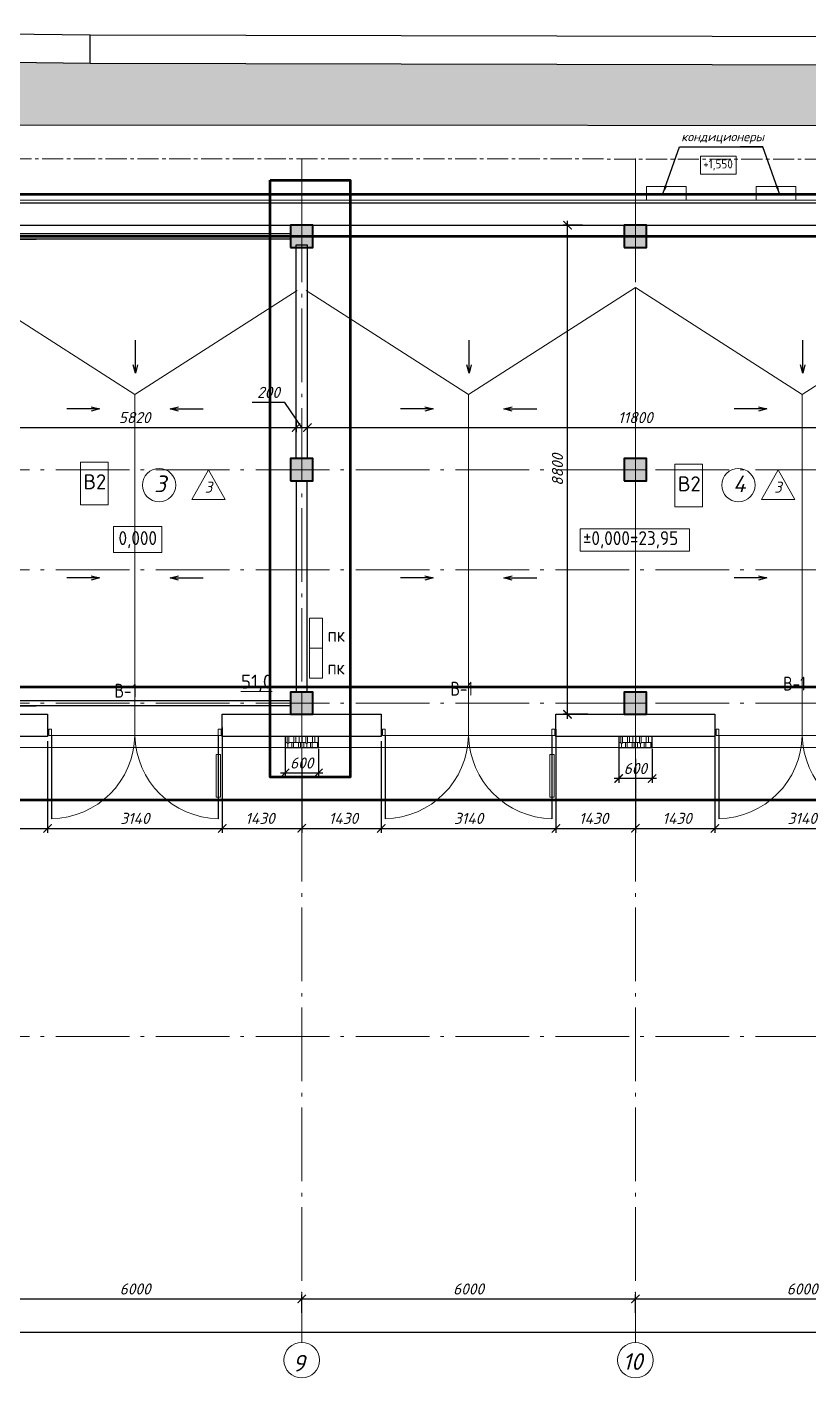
# Model space of a CAD drawing. Header units: millimetres. Extents: x -6419137 to 687965, y -598396 to 179722.
# Drawn here: x 212552 to 226613, y 41520 to 65828 of the extents above; entities that cross this region are included whole.
import ezdxf
from ezdxf.enums import TextEntityAlignment as Align

# ---------------------------------------------------------------- set-up
doc = ezdxf.new("R2010")
doc.units = ezdxf.units.MM
doc.header["$MEASUREMENT"] = 0
for name, pattern in [('Double Dashed', [1797.222233, 1325, -211.666656, 63.333344, -197.222233]), ('Foul Sewer 20 06 07$0$Foul Sewer 20 06 07$0$Foul Sewer 20 06 07', [28.575, 19.05, -3.175, 3.175, -3.175]), ('штриховаяX2', [38.1, 25.4, -12.7])]:
    doc.linetypes.add(name, pattern=pattern)
for name, color, linetype, lineweight in [('0_Ном._пера__96', 7, 'Continuous', 13), ('Двери ArchiCAD', 7, 'Continuous', 0), ('Двери ArchiCAD_Ном._пера__96', 7, 'Continuous', 5), ('Двери ArchiCAD_Ном._пера__97', 7, 'Continuous', 30), ('колонны_Ном._пера__94', 252, 'Continuous', 5), ('колонны_Ном._пера__99', 7, 'Continuous', 40), ('марки окон дверей', 7, 'Continuous', 0), ('марки окон дверей_Ном._пера__96', 7, 'Continuous', 5), ('ОВ', 1, 'Continuous', 50), ('оси_Ном._пера__96', 7, 'Continuous', 5), ('оси_Ном._пера__97', 7, 'Continuous', 20), ('площади_Ном._пера__96', 7, 'Continuous', 13), ('текст_Ном._пера__1', 7, 'Continuous', 25), ('текст_Ном._пера__96', 7, 'Continuous', 5), ('текст_Ном._пера__98', 7, 'Continuous', 35), ('текст_Ном._пера__99', 7, 'Continuous', 40), ('чертеж_Ном._пера__91', 250, 'Continuous', 5), ('чертеж_Ном._пера__98', 7, 'Continuous', 35), ('штриховка_Ном._пера__93', 253, 'Continuous', 5), ('экспликац проемов_Ном._пера__1', 7, 'Continuous', 5), ('экспликац проемов_Ном._пера__97', 7, 'Continuous', 5), ('№ помещений_Ном._пера__96', 7, 'Continuous', 13)]:
    doc.layers.add(name, color=color, linetype=linetype, lineweight=lineweight)
for name, color, linetype in [('колонны', 7, 'Continuous'), ('оси', 7, 'Continuous'), ('размеры', 7, 'Continuous'), ('стены внутр', 7, 'Continuous'), ('стены наруж', 7, 'Continuous'), ('чертеж', 7, 'Continuous'), ('№ помещений', 7, 'Continuous')]:
    doc.layers.add(name, color=color, linetype=linetype)
doc.styles.get("Standard").update_dxf_attribs({"font": 'isocpeui.ttf'})
doc.styles.add('СГЕНЕРИР_СТИЛЬ_2', font='gost_2_304-81_type.ttf')
doc.styles.add('СГЕНЕРИР_СТИЛЬ_3', font='CS_Gost2304.shx')
doc.styles.add('СГЕНЕРИР_СТИЛЬ_9', font='isocp.shx')
doc.dimstyles.new('STEP', dxfattribs={"dimtxt": 200, "dimasz": 150, "dimexe": 80, "dimexo": 80, "dimgap": 80, "dimtad": 1, "dimdec": 0, "dimzin": 0, "dimdsep": 46, "dimtxsty": 'Standard', "dimblk": 'ARCHTICK', "dimcen": 150, "dimdle": 80, "dimadec": 0, "dimazin": 0, "dimtfac": 1, "dimtdec": 0, "dimtofl": 0, "dimtmove": 1, "dimatfit": 3, "dimfxl": 1, "dimtolj": 1, "dimtzin": 0, "dimarcsym": 0})

# ---------------------------------------------------------------- blocks, each defined once
blk = doc.blocks.new('A$C07077E92')
at = {"layer": 'стены наруж', "true_color": 0xcbc8bd}
h = blk.add_hatch(dxfattribs=at)
h.set_pattern_fill('ZIGZAG', color=9)
h.set_pattern_definition([(0, (0, 0), (0.125, 0.125), [0.125, -0.125]), (90, (0.125, 0), (-0.125, 0.125), [0.125, -0.125])])
h.paths.add_polyline_path([(-23.457, 2.776), (-23.482, 2.775), (-30.001, 2.726), (-36.011, 2.572), (-39.955, 2.485), (-43.988, 1.919), (-48.044, 1.447), (-50.073, 1.178), (-50.073, 1.176), (-52.022, 0.921), (-53.209, -0.316), (-53.153, -4.37), (-53.09, -6.365), (-53.09, -6.54), (-53.091, -8.531), (-52.555, -8.532), (-52.569, -10.669), (-52.639, -12.582), (-51.813, -12.436), (-51.807, -0.441), (-39.923, 1.215), (-23.264, 1.483)])
h.paths.add_polyline_path([(12.511, 5.055), (-0.257, 5.083), (-12.334, 5.231), (-14.269, 5.26), (-14.402, 5.293), (-20.123, 3.451), (-22.4, 2.782), (-23.457, 2.776), (-23.264, 1.483), (-21.925, 1.505), (-14.313, 3.968), (12.453, 3.955)])
h.paths.add_polyline_path([(33.912, 4.426), (31.681, 5.017), (27.716, 4.968), (27.716, 4.968), (17.703, 5.04), (13.728, 5.052), (12.511, 5.055), (12.453, 3.955), (31.687, 3.946), (37.482, 2.39), (41.867, -1.706), (43.932, -13.532), (44.334, -13.538), (43.373, -7.588), (42.731, -3.607), (42.435, -1.491), (42.199, -1.093), (37.887, 2.943), (37.741, 3.021), (33.856, 4.105)])
at = {"layer": 'стены наруж', "lineweight": 30}
for points in [[(-12.334, 5.231), (-0.257, 5.083), (-0.257, 5.583), (-12.333, 5.731)], [(-0.257, 5.083), (13.728, 5.052), (13.728, 5.552), (-0.257, 5.583)]]:
    blk.add_lwpolyline(points, dxfattribs=at)
at = {"layer": 'стены наруж', "color": 253, "true_color": 0xa3a3a3}
blk.add_lwpolyline([(43.932, -13.532), (41.867, -1.706), (37.482, 2.39), (31.687, 3.946), (-14.313, 3.968), (-21.925, 1.505), (-39.923, 1.215), (-51.807, -0.441), (-51.813, -12.436)], dxfattribs=at)
blk = doc.blocks.new('Стандартный маркер сетки_14')
at = {"layer": 'оси_Ном._пера__96', "linetype": 'Double Dashed'}
blk.add_line((900, 0), (76535, 0), dxfattribs=at)
at = {"layer": 'оси_Ном._пера__96', "style": 'СГЕНЕРИР_СТИЛЬ_2'}
for tag, p in [('AC_MarkerText_1_1', (-244, 270)), ('AC_MarkerText_1_2', (77991, 270))]:
    blk.add_attdef(tag, text='', height=350, rotation=180, dxfattribs=at).set_placement(p, align=Align.BOTTOM_LEFT)
blk = doc.blocks.new('Стандартный маркер сетки_16')
at = {"layer": 'оси_Ном._пера__96', "linetype": 'Double Dashed'}
blk.add_line((900, 0), (41068, 0), dxfattribs=at)
at = {"layer": 'оси_Ном._пера__96', "style": 'СГЕНЕРИР_СТИЛЬ_2'}
blk.add_attdef('AC_MarkerText_1', text='', height=350, rotation=180, dxfattribs=at).set_placement((-261, 270), align=Align.BOTTOM_LEFT)
blk = doc.blocks.new('Номер помещения 15_3')
at = {"layer": '№ помещений_Ном._пера__96', "linetype": 'Continuous'}
blk.add_circle((0, 0), 300, dxfattribs=at)
at = {"layer": '№ помещений_Ном._пера__96', "insert": (-87, 23), "char_height": 300, "attachment_point": 4}
blk.add_mtext('3', dxfattribs=at)
blk = doc.blocks.new('Номер помещения 15_4')
at = {"layer": '№ помещений_Ном._пера__96', "linetype": 'Continuous'}
blk.add_circle((0, 0), 300, dxfattribs=at)
at = {"layer": '№ помещений_Ном._пера__96', "insert": (-97, 23), "char_height": 300, "attachment_point": 4}
blk.add_mtext('4', dxfattribs=at)
blk = doc.blocks.new('Номер помещения 16_2')
at = {"layer": 'марки окон дверей_Ном._пера__96', "insert": (-208, 19), "char_height": 250, "attachment_point": 4, "style": 'СГЕНЕРИР_СТИЛЬ_3'}
blk.add_mtext('{В-1}', dxfattribs=at)
blk = doc.blocks.new('_ArchTick')
at = {"color": 0, "linetype": 'ByBlock', "const_width": 0.15}
blk.add_lwpolyline([(-0.5, -0.5), (0.5, 0.5)], dxfattribs=at)
blk = doc.blocks.new('*D163')
at = {"layer": 'Defpoints', "color": 0, "transparency": 16777216}
for p in [(177342, 43494), (244992, 42690), (244992, 42341)]:
    blk.add_point(p, dxfattribs=at)
at = {"layer": 'размеры', "color": 0, "lineweight": -2, "transparency": 16777216}
for p, q in [((177342, 43414), (177342, 42261)), ((244992, 42610), (244992, 42261)), ((177262, 42341), (245072, 42341))]:
    blk.add_line(p, q, dxfattribs=at)
at = {"layer": 'размеры', "color": 0, "lineweight": -2, "transparency": 16777216, "xscale": 150, "yscale": 150, "zscale": 150, "rotation": 180}
blk.add_blockref('_ArchTick', (177342, 42341), dxfattribs=at)
at = {"layer": 'размеры', "color": 0, "lineweight": -2, "transparency": 16777216, "xscale": 150, "yscale": 150, "zscale": 150}
blk.add_blockref('_ArchTick', (244992, 42341), dxfattribs=at)
at = {"layer": 'размеры', "color": 0, "transparency": 16777216, "insert": (210688, 42522), "char_height": 200, "attachment_point": 5}
blk.add_mtext('\\A1;67650', dxfattribs=at)
blk = doc.blocks.new('*D172')
at = {"layer": 'Defpoints', "color": 0, "transparency": 16777216}
for p in [(211492, 43060), (217492, 42941), (217492, 42610)]:
    blk.add_point(p, dxfattribs=at)
at = {"layer": 'размеры', "color": 0, "lineweight": -2, "transparency": 16777216}
for p, q in [((211412, 42941), (217572, 42941)), ((211492, 42980), (211492, 42861)), ((217492, 42690), (217492, 43021))]:
    blk.add_line(p, q, dxfattribs=at)
at = {"layer": 'размеры', "color": 0, "lineweight": -2, "transparency": 16777216, "xscale": 150, "yscale": 150, "zscale": 150, "rotation": 180}
blk.add_blockref('_ArchTick', (211492, 42941), dxfattribs=at)
at = {"layer": 'размеры', "color": 0, "lineweight": -2, "transparency": 16777216, "xscale": 150, "yscale": 150, "zscale": 150}
blk.add_blockref('_ArchTick', (217492, 42941), dxfattribs=at)
at = {"layer": 'размеры', "color": 0, "transparency": 16777216, "insert": (214497, 43121), "char_height": 200, "attachment_point": 5}
blk.add_mtext('\\A1;6000', dxfattribs=at)
blk = doc.blocks.new('*D173')
at = {"layer": 'Defpoints', "color": 0, "transparency": 16777216}
for p in [(223492, 42941), (217492, 42610), (223492, 42610)]:
    blk.add_point(p, dxfattribs=at)
at = {"layer": 'размеры', "color": 0, "lineweight": -2, "transparency": 16777216}
for p, q in [((217412, 42941), (223572, 42941)), ((217492, 42690), (217492, 43021)), ((223492, 42690), (223492, 43021))]:
    blk.add_line(p, q, dxfattribs=at)
at = {"layer": 'размеры', "color": 0, "lineweight": -2, "transparency": 16777216, "xscale": 150, "yscale": 150, "zscale": 150, "rotation": 180}
blk.add_blockref('_ArchTick', (217492, 42941), dxfattribs=at)
at = {"layer": 'размеры', "color": 0, "lineweight": -2, "transparency": 16777216, "xscale": 150, "yscale": 150, "zscale": 150}
blk.add_blockref('_ArchTick', (223492, 42941), dxfattribs=at)
at = {"layer": 'размеры', "color": 0, "transparency": 16777216, "insert": (220492, 43121), "char_height": 200, "attachment_point": 5}
blk.add_mtext('\\A1;6000', dxfattribs=at)
blk = doc.blocks.new('*D174')
at = {"layer": 'Defpoints', "color": 0, "transparency": 16777216}
for p in [(229492, 43216), (229492, 42941), (223492, 42690)]:
    blk.add_point(p, dxfattribs=at)
at = {"layer": 'размеры', "color": 0, "lineweight": -2, "transparency": 16777216}
for p, q in [((229492, 43136), (229492, 42861)), ((223412, 42941), (229572, 42941)), ((223492, 42770), (223492, 43021))]:
    blk.add_line(p, q, dxfattribs=at)
at = {"layer": 'размеры', "color": 0, "lineweight": -2, "transparency": 16777216, "xscale": 150, "yscale": 150, "zscale": 150, "rotation": 180}
blk.add_blockref('_ArchTick', (223492, 42941), dxfattribs=at)
at = {"layer": 'размеры', "color": 0, "lineweight": -2, "transparency": 16777216, "xscale": 150, "yscale": 150, "zscale": 150}
blk.add_blockref('_ArchTick', (229492, 42941), dxfattribs=at)
at = {"layer": 'размеры', "color": 0, "transparency": 16777216, "insert": (226492, 43121), "char_height": 200, "attachment_point": 5}
blk.add_mtext('\\A1;6000', dxfattribs=at)
blk = doc.blocks.new('*D191')
at = {"layer": 'Defpoints', "color": 0, "transparency": 16777216}
for p in [(222271, 62261), (222619, 62261), (222719, 53461)]:
    blk.add_point(p, dxfattribs=at)
at = {"layer": 'размеры', "color": 0, "lineweight": -2, "transparency": 16777216}
for p, q in [((222539, 62261), (222191, 62261)), ((222271, 53381), (222271, 62341)), ((222639, 53461), (222191, 53461))]:
    blk.add_line(p, q, dxfattribs=at)
at = {"layer": 'размеры', "color": 0, "lineweight": -2, "transparency": 16777216, "xscale": 150, "yscale": 150, "zscale": 150}
for p, rotation in [((222271, 62261), 90), ((222271, 53461), 270)]:
    blk.add_blockref('_ArchTick', p, dxfattribs=dict(at, rotation=rotation))
at = {"layer": 'размеры', "color": 0, "transparency": 16777216, "insert": (222091, 57861), "char_height": 200, "attachment_point": 5, "rotation": 90}
blk.add_mtext('\\A1;8800', dxfattribs=at)
blk = doc.blocks.new('*D205')
at = {"layer": 'Defpoints', "color": 0, "transparency": 16777216}
for p in [(216062, 53301), (217492, 52741), (217492, 51409)]:
    blk.add_point(p, dxfattribs=at)
at = {"layer": 'размеры', "color": 0, "lineweight": -2, "transparency": 16777216}
for p, q in [((216062, 53221), (216062, 51329)), ((217492, 52661), (217492, 51329)), ((215982, 51409), (217572, 51409))]:
    blk.add_line(p, q, dxfattribs=at)
at = {"layer": 'размеры', "color": 0, "lineweight": -2, "transparency": 16777216, "xscale": 150, "yscale": 150, "zscale": 150, "rotation": 180}
blk.add_blockref('_ArchTick', (216062, 51409), dxfattribs=at)
at = {"layer": 'размеры', "color": 0, "lineweight": -2, "transparency": 16777216, "xscale": 150, "yscale": 150, "zscale": 150}
blk.add_blockref('_ArchTick', (217492, 51409), dxfattribs=at)
at = {"layer": 'размеры', "color": 0, "transparency": 16777216, "insert": (216742, 51589), "char_height": 200, "attachment_point": 5}
blk.add_mtext('\\A1;1430', dxfattribs=at)
blk = doc.blocks.new('*D206')
at = {"layer": 'Defpoints', "color": 0, "transparency": 16777216}
for p in [(218922, 53061), (217492, 51949), (218922, 51409)]:
    blk.add_point(p, dxfattribs=at)
at = {"layer": 'размеры', "color": 0, "lineweight": -2, "transparency": 16777216}
for p, q in [((218922, 52981), (218922, 51329)), ((217492, 51869), (217492, 51329)), ((217412, 51409), (219002, 51409))]:
    blk.add_line(p, q, dxfattribs=at)
at = {"layer": 'размеры', "color": 0, "lineweight": -2, "transparency": 16777216, "xscale": 150, "yscale": 150, "zscale": 150, "rotation": 180}
blk.add_blockref('_ArchTick', (217492, 51409), dxfattribs=at)
at = {"layer": 'размеры', "color": 0, "lineweight": -2, "transparency": 16777216, "xscale": 150, "yscale": 150, "zscale": 150}
blk.add_blockref('_ArchTick', (218922, 51409), dxfattribs=at)
at = {"layer": 'размеры', "color": 0, "transparency": 16777216, "insert": (218242, 51589), "char_height": 200, "attachment_point": 5}
blk.add_mtext('\\A1;1430', dxfattribs=at)
blk = doc.blocks.new('*D207')
at = {"layer": 'Defpoints', "color": 0, "transparency": 16777216}
for p in [(218922, 53061), (222062, 53061), (222062, 51409)]:
    blk.add_point(p, dxfattribs=at)
at = {"layer": 'размеры', "color": 0, "lineweight": -2, "transparency": 16777216}
for p, q in [((218922, 52981), (218922, 51329)), ((222062, 52981), (222062, 51329)), ((218842, 51409), (222142, 51409))]:
    blk.add_line(p, q, dxfattribs=at)
at = {"layer": 'размеры', "color": 0, "lineweight": -2, "transparency": 16777216, "xscale": 150, "yscale": 150, "zscale": 150, "rotation": 180}
blk.add_blockref('_ArchTick', (218922, 51409), dxfattribs=at)
at = {"layer": 'размеры', "color": 0, "lineweight": -2, "transparency": 16777216, "xscale": 150, "yscale": 150, "zscale": 150}
blk.add_blockref('_ArchTick', (222062, 51409), dxfattribs=at)
at = {"layer": 'размеры', "color": 0, "transparency": 16777216, "insert": (220492, 51589), "char_height": 200, "attachment_point": 5}
blk.add_mtext('\\A1;3140', dxfattribs=at)
blk = doc.blocks.new('Стандартный маркер сетки_18')
at = {"layer": 'оси_Ном._пера__96', "linetype": 'Double Dashed'}
blk.add_line((900, 0), (76535, 0), dxfattribs=at)
at = {"layer": 'оси_Ном._пера__96', "style": 'СГЕНЕРИР_СТИЛЬ_2'}
for tag, p in [('AC_MarkerText_1_1', (-244, 270)), ('AC_MarkerText_1_2', (77991, 270))]:
    blk.add_attdef(tag, text='', height=350, rotation=180, dxfattribs=at).set_placement(p, align=Align.BOTTOM_LEFT)
blk = doc.blocks.new('Ворота гаражные двойные 16_3')
blk.add_lwpolyline([(-1541, 1294), (-1459, 1294), (-1459, 526), (-1541, 526)], close=True)
at = {"layer": 'Двери ArchiCAD_Ном._пера__96', "linetype": 'Continuous'}
for p, q in [((-1550, 180), (1550, 180)), ((-1500, 180), (-1550, 180)), ((-1550, 180), (-1550, 65)), ((-1550, 180), (-1550, 140)), ((-1550, 140), (-1550, 65)), ((-1550, 65), (-1500, 65)), ((-1500, 65), (-1500, 180)), ((1550, 180), (1500, 180)), ((1500, 180), (1500, 65)), ((1500, 65), (1550, 65)), ((1550, 65), (1550, 180)), ((1550, 180), (1550, 140)), ((1550, 140), (1550, 65))]:
    blk.add_line(p, q, dxfattribs=at)
for centre, start, end in [((-1529, 151), 1.0846, 88.9154), ((1529, 151), 91.0846, 178.9154)]:
    blk.add_arc(centre, 1529, start, end, dxfattribs=at)
at = {"layer": 'Двери ArchiCAD_Ном._пера__97', "linetype": 'Continuous'}
for p, q in [((-1500, 180), (-1500, 1680)), ((1500, 180), (1500, 1680))]:
    blk.add_line(p, q, dxfattribs=at)
blk = doc.blocks.new('Колонна_15_1', base_point=(22379, 71856))
at = {"layer": 'колонны_Ном._пера__94', "linetype": 'Continuous'}
blk.add_hatch(color=256, dxfattribs=at).paths.add_polyline_path([(22179, 71647), (22579, 71647), (22579, 72047), (22179, 72047)])
at = {"layer": 'колонны_Ном._пера__94', "color": 253, "lineweight": 5, "true_color": 0xa3a3a3}
for points in [[(22379, 72047), (22379, 71647)], [(22179, 71847), (22579, 71847)]]:
    blk.add_lwpolyline(points, dxfattribs=at)
at = {"layer": 'колонны_Ном._пера__99', "linetype": 'Continuous', "flags": 128}
blk.add_lwpolyline([(22179, 71647), (22579, 71647), (22579, 72047), (22179, 72047)], close=True, dxfattribs=at)
blk = doc.blocks.new('*D253')
at = {"layer": 'Defpoints', "color": 0, "transparency": 16777216}
for p in [(212922, 52916), (211092, 52720), (212922, 51409)]:
    blk.add_point(p, dxfattribs=at)
at = {"layer": 'размеры', "color": 0, "lineweight": -2, "transparency": 16777216}
for p, q in [((212922, 52836), (212922, 51329)), ((211092, 52640), (211092, 51329)), ((211012, 51409), (213002, 51409))]:
    blk.add_line(p, q, dxfattribs=at)
at = {"layer": 'размеры', "color": 0, "lineweight": -2, "transparency": 16777216, "xscale": 150, "yscale": 150, "zscale": 150, "rotation": 180}
blk.add_blockref('_ArchTick', (211092, 51409), dxfattribs=at)
at = {"layer": 'размеры', "color": 0, "lineweight": -2, "transparency": 16777216, "xscale": 150, "yscale": 150, "zscale": 150}
blk.add_blockref('_ArchTick', (212922, 51409), dxfattribs=at)
at = {"layer": 'размеры', "color": 0, "transparency": 16777216, "insert": (212007, 51589), "char_height": 200, "attachment_point": 5}
blk.add_mtext('\\A1;1830', dxfattribs=at)
blk = doc.blocks.new('*D254')
at = {"layer": 'Defpoints', "color": 0, "transparency": 16777216}
for p in [(222062, 53271), (223492, 52741), (223492, 51409)]:
    blk.add_point(p, dxfattribs=at)
at = {"layer": 'размеры', "color": 0, "lineweight": -2, "transparency": 16777216}
for p, q in [((222062, 53191), (222062, 51329)), ((223492, 52661), (223492, 51329)), ((221982, 51409), (223572, 51409))]:
    blk.add_line(p, q, dxfattribs=at)
at = {"layer": 'размеры', "color": 0, "lineweight": -2, "transparency": 16777216, "xscale": 150, "yscale": 150, "zscale": 150, "rotation": 180}
blk.add_blockref('_ArchTick', (222062, 51409), dxfattribs=at)
at = {"layer": 'размеры', "color": 0, "lineweight": -2, "transparency": 16777216, "xscale": 150, "yscale": 150, "zscale": 150}
blk.add_blockref('_ArchTick', (223492, 51409), dxfattribs=at)
at = {"layer": 'размеры', "color": 0, "transparency": 16777216, "insert": (222742, 51589), "char_height": 200, "attachment_point": 5}
blk.add_mtext('\\A1;1430', dxfattribs=at)
blk = doc.blocks.new('*D255')
at = {"layer": 'Defpoints', "color": 0, "transparency": 16777216}
for p in [(224922, 53301), (223492, 51949), (224922, 51409)]:
    blk.add_point(p, dxfattribs=at)
at = {"layer": 'размеры', "color": 0, "lineweight": -2, "transparency": 16777216}
for p, q in [((224922, 53221), (224922, 51329)), ((223492, 51869), (223492, 51329)), ((223412, 51409), (225002, 51409))]:
    blk.add_line(p, q, dxfattribs=at)
at = {"layer": 'размеры', "color": 0, "lineweight": -2, "transparency": 16777216, "xscale": 150, "yscale": 150, "zscale": 150, "rotation": 180}
blk.add_blockref('_ArchTick', (223492, 51409), dxfattribs=at)
at = {"layer": 'размеры', "color": 0, "lineweight": -2, "transparency": 16777216, "xscale": 150, "yscale": 150, "zscale": 150}
blk.add_blockref('_ArchTick', (224922, 51409), dxfattribs=at)
at = {"layer": 'размеры', "color": 0, "transparency": 16777216, "insert": (224242, 51589), "char_height": 200, "attachment_point": 5}
blk.add_mtext('\\A1;1430', dxfattribs=at)
blk = doc.blocks.new('*D258')
at = {"layer": 'Defpoints', "color": 0, "transparency": 16777216}
for p in [(217592, 59117), (229392, 59091), (229392, 58620)]:
    blk.add_point(p, dxfattribs=at)
at = {"layer": 'размеры', "color": 0, "lineweight": -2, "transparency": 16777216}
for p, q in [((217592, 59037), (217592, 58540)), ((229392, 59011), (229392, 58540)), ((217512, 58620), (229472, 58620))]:
    blk.add_line(p, q, dxfattribs=at)
at = {"layer": 'размеры', "color": 0, "lineweight": -2, "transparency": 16777216, "xscale": 150, "yscale": 150, "zscale": 150, "rotation": 180}
blk.add_blockref('_ArchTick', (217592, 58620), dxfattribs=at)
at = {"layer": 'размеры', "color": 0, "lineweight": -2, "transparency": 16777216, "xscale": 150, "yscale": 150, "zscale": 150}
blk.add_blockref('_ArchTick', (229392, 58620), dxfattribs=at)
at = {"layer": 'размеры', "color": 0, "transparency": 16777216, "insert": (223492, 58800), "char_height": 200, "attachment_point": 5}
blk.add_mtext('\\A1;11800', dxfattribs=at)
blk = doc.blocks.new('*D259')
at = {"layer": 'Defpoints', "color": 0, "transparency": 16777216}
for p in [(217392, 58824), (217592, 58824), (217592, 58620)]:
    blk.add_point(p, dxfattribs=at)
at = {"layer": 'размеры', "color": 0, "lineweight": -2, "transparency": 16777216}
for p, q in [((217187, 59074), (216603, 59074)), ((217492, 58620), (217187, 59074)), ((217312, 58620), (217672, 58620)), ((217392, 58744), (217392, 58540)), ((217592, 58744), (217592, 58540))]:
    blk.add_line(p, q, dxfattribs=at)
at = {"layer": 'размеры', "color": 0, "lineweight": -2, "transparency": 16777216, "xscale": 150, "yscale": 150, "zscale": 150, "rotation": 180}
blk.add_blockref('_ArchTick', (217392, 58620), dxfattribs=at)
at = {"layer": 'размеры', "color": 0, "lineweight": -2, "transparency": 16777216, "xscale": 150, "yscale": 150, "zscale": 150}
blk.add_blockref('_ArchTick', (217592, 58620), dxfattribs=at)
at = {"layer": 'размеры', "color": 0, "transparency": 16777216, "insert": (216895, 59254), "char_height": 200, "attachment_point": 5}
blk.add_mtext('\\A1;200', dxfattribs=at)
blk = doc.blocks.new('*D260')
at = {"layer": 'Defpoints', "color": 0, "transparency": 16777216}
for p in [(211572, 58998), (217392, 58824), (217392, 58620)]:
    blk.add_point(p, dxfattribs=at)
at = {"layer": 'размеры', "color": 0, "lineweight": -2, "transparency": 16777216}
for p, q in [((211572, 58918), (211572, 58540)), ((211492, 58620), (217472, 58620)), ((217392, 58744), (217392, 58540))]:
    blk.add_line(p, q, dxfattribs=at)
at = {"layer": 'размеры', "color": 0, "lineweight": -2, "transparency": 16777216, "xscale": 150, "yscale": 150, "zscale": 150, "rotation": 180}
blk.add_blockref('_ArchTick', (211572, 58620), dxfattribs=at)
at = {"layer": 'размеры', "color": 0, "lineweight": -2, "transparency": 16777216, "xscale": 150, "yscale": 150, "zscale": 150}
blk.add_blockref('_ArchTick', (217392, 58620), dxfattribs=at)
at = {"layer": 'размеры', "color": 0, "transparency": 16777216, "insert": (214487, 58800), "char_height": 200, "attachment_point": 5}
blk.add_mtext('\\A1;5820', dxfattribs=at)
blk = doc.blocks.new('*D272')
at = {"layer": 'Defpoints', "color": 0, "transparency": 16777216}
for p in [(217192, 53081), (217792, 52921), (217192, 52405)]:
    blk.add_point(p, dxfattribs=at)
at = {"layer": 'размеры', "color": 0, "lineweight": -2, "transparency": 16777216}
for p, q in [((217192, 53001), (217192, 52325)), ((217792, 52841), (217792, 52325)), ((217872, 52405), (217112, 52405))]:
    blk.add_line(p, q, dxfattribs=at)
at = {"layer": 'размеры', "color": 0, "lineweight": -2, "transparency": 16777216, "xscale": 150, "yscale": 150, "zscale": 150, "rotation": 180}
blk.add_blockref('_ArchTick', (217192, 52405), dxfattribs=at)
at = {"layer": 'размеры', "color": 0, "lineweight": -2, "transparency": 16777216, "xscale": 150, "yscale": 150, "zscale": 150}
blk.add_blockref('_ArchTick', (217792, 52405), dxfattribs=at)
at = {"layer": 'размеры', "color": 0, "transparency": 16777216, "insert": (217492, 52585), "char_height": 200, "attachment_point": 5}
blk.add_mtext('\\A1;600', dxfattribs=at)
blk = doc.blocks.new('*D273')
at = {"layer": 'Defpoints', "color": 0, "transparency": 16777216}
for p in [(223192, 53081), (223792, 52921), (223192, 52306)]:
    blk.add_point(p, dxfattribs=at)
at = {"layer": 'размеры', "color": 0, "lineweight": -2, "transparency": 16777216}
for p, q in [((223192, 53001), (223192, 52226)), ((223792, 52841), (223792, 52226)), ((223872, 52306), (223112, 52306))]:
    blk.add_line(p, q, dxfattribs=at)
at = {"layer": 'размеры', "color": 0, "lineweight": -2, "transparency": 16777216, "xscale": 150, "yscale": 150, "zscale": 150, "rotation": 180}
blk.add_blockref('_ArchTick', (223192, 52306), dxfattribs=at)
at = {"layer": 'размеры', "color": 0, "lineweight": -2, "transparency": 16777216, "xscale": 150, "yscale": 150, "zscale": 150}
blk.add_blockref('_ArchTick', (223792, 52306), dxfattribs=at)
at = {"layer": 'размеры', "color": 0, "transparency": 16777216, "insert": (223492, 52486), "char_height": 200, "attachment_point": 5}
blk.add_mtext('\\A1;600', dxfattribs=at)
blk = doc.blocks.new('Стандартный маркер сетки_15')
at = {"layer": 'оси_Ном._пера__96', "linetype": 'Double Dashed'}
blk.add_line((900, 0), (76535, 0), dxfattribs=at)
at = {"layer": 'оси_Ном._пера__96', "style": 'СГЕНЕРИР_СТИЛЬ_2'}
for tag, p in [('AC_MarkerText_1_1', (-261, 270)), ('AC_MarkerText_1_2', (77974, 270))]:
    blk.add_attdef(tag, text='', height=350, rotation=180, dxfattribs=at).set_placement(p, align=Align.BOTTOM_LEFT)
blk = doc.blocks.new('Связ001')
at = {"layer": 'чертеж', "color": 83, "linetype": 'Continuous', "true_color": 0x7dc93b}
blk.add_line((150, 0), (1209, 0), dxfattribs=at)
blk.add_lwpolyline([(150, 100), (5983, 100), (5983, 0), (150, 0), (150, 100)], dxfattribs=at)
blk = doc.blocks.new('*D307')
at = {"layer": 'Defpoints', "color": 0, "transparency": 16777216}
for p in [(224922, 53061), (228062, 53061), (228062, 51409)]:
    blk.add_point(p, dxfattribs=at)
at = {"layer": 'размеры', "color": 0, "lineweight": -2, "transparency": 16777216}
for p, q in [((224922, 52981), (224922, 51329)), ((228062, 52981), (228062, 51329)), ((224842, 51409), (228142, 51409))]:
    blk.add_line(p, q, dxfattribs=at)
at = {"layer": 'размеры', "color": 0, "lineweight": -2, "transparency": 16777216, "xscale": 150, "yscale": 150, "zscale": 150, "rotation": 180}
blk.add_blockref('_ArchTick', (224922, 51409), dxfattribs=at)
at = {"layer": 'размеры', "color": 0, "lineweight": -2, "transparency": 16777216, "xscale": 150, "yscale": 150, "zscale": 150}
blk.add_blockref('_ArchTick', (228062, 51409), dxfattribs=at)
at = {"layer": 'размеры', "color": 0, "transparency": 16777216, "insert": (226492, 51589), "char_height": 200, "attachment_point": 5}
blk.add_mtext('\\A1;3140', dxfattribs=at)
blk = doc.blocks.new('*D308')
at = {"layer": 'Defpoints', "color": 0, "transparency": 16777216}
for p in [(212922, 53061), (216062, 53061), (216062, 51409)]:
    blk.add_point(p, dxfattribs=at)
at = {"layer": 'размеры', "color": 0, "lineweight": -2, "transparency": 16777216}
for p, q in [((212922, 52981), (212922, 51329)), ((216062, 52981), (216062, 51329)), ((212842, 51409), (216142, 51409))]:
    blk.add_line(p, q, dxfattribs=at)
at = {"layer": 'размеры', "color": 0, "lineweight": -2, "transparency": 16777216, "xscale": 150, "yscale": 150, "zscale": 150, "rotation": 180}
blk.add_blockref('_ArchTick', (212922, 51409), dxfattribs=at)
at = {"layer": 'размеры', "color": 0, "lineweight": -2, "transparency": 16777216, "xscale": 150, "yscale": 150, "zscale": 150}
blk.add_blockref('_ArchTick', (216062, 51409), dxfattribs=at)
at = {"layer": 'размеры', "color": 0, "transparency": 16777216, "insert": (214492, 51589), "char_height": 200, "attachment_point": 5}
blk.add_mtext('\\A1;3140', dxfattribs=at)
blk = doc.blocks.new('Стандартный маркер сетки_17')
at = {"layer": 'оси_Ном._пера__96', "linetype": 'Double Dashed'}
for p, q in [((900, 0), (0, 0)), ((900, 0), (20403, 0)), ((20403, 0), (21303, 0))]:
    blk.add_line(p, q, dxfattribs=at)
blk.add_point((20403, 0), dxfattribs=at)
blk.add_point((20403, 0), dxfattribs=at)
at = {"layer": 'оси_Ном._пера__97', "linetype": 'Continuous'}
blk.add_circle((21623, 0), 320, dxfattribs=at)
at = {"layer": 'оси_Ном._пера__96', "style": 'СГЕНЕРИР_СТИЛЬ_2'}
blk.add_attdef('AC_MarkerText_1', text='', height=350, rotation=90, dxfattribs=at).set_placement((21973, -122), align=Align.BOTTOM_LEFT)

msp = doc.modelspace()

# ---------------------------------------------------------------- hatches: boundary and pattern name
at = {"layer": 'штриховка_Ном._пера__93'}
h = msp.add_hatch(dxfattribs=at)
h.set_pattern_fill('AR-RSHKE', color=256, scale=10, style=0)
h.set_pattern_definition([(0, (379992.58, 56191.59), (255, 120), [60, -50, 70, -30, 90, -40]), (0, (380052.58, 56196.59), (255, 120), [50, -190, 40, -60]), (0, (380172.58, 56184.09), (255, 120), [30, -310]), (90, (379992.58, 56191.59), (-85, 120), [115, -365]), (90, (380052.58, 56191.59), (-85, 120), [112.5, -367.5]), (90, (380102.58, 56191.59), (-85, 120), [105, -375]), (90, (380172.58, 56184.09), (-85, 120), [115, -365]), (90, (380202.58, 56184.09), (-85, 120), [115, -365]), (90, (380292.58, 56191.59), (-85, 120), [110, -370])])
h.paths.add_polyline_path([(217491.4, 53061.5), (217202.3, 53061.5), (217202.3, 52861.5), (217491.4, 52861.5)])
h.paths.add_polyline_path([(217782.3, 53061.5), (217491.4, 53061.5), (217491.4, 52861.5), (217782.3, 52861.5)])
h = msp.add_hatch(dxfattribs=at)
h.set_pattern_fill('AR-RSHKE', color=256, scale=10, style=0)
h.set_pattern_definition([(0, (385992.58, 56191.59), (255, 120), [60, -50, 70, -30, 90, -40]), (0, (386052.58, 56196.59), (255, 120), [50, -190, 40, -60]), (0, (386172.58, 56184.09), (255, 120), [30, -310]), (90, (385992.58, 56191.59), (-85, 120), [115, -365]), (90, (386052.58, 56191.59), (-85, 120), [112.5, -367.5]), (90, (386102.58, 56191.59), (-85, 120), [105, -375]), (90, (386172.58, 56184.09), (-85, 120), [115, -365]), (90, (386202.58, 56184.09), (-85, 120), [115, -365]), (90, (386292.58, 56191.59), (-85, 120), [110, -370])])
h.paths.add_polyline_path([(223491.4, 53061.5), (223202.3, 53061.5), (223202.3, 52861.5), (223491.4, 52861.5)])
h.paths.add_polyline_path([(223782.3, 53061.5), (223491.4, 53061.5), (223491.4, 52861.5), (223782.3, 52861.5)])

# ---------------------------------------------------------------- linework, layer by layer
at = {"color": 1, "lineweight": 5}
for points in [[(217634.3, 55192.2), (217864.3, 55192.2), (217864.3, 54652.2), (217634.3, 54652.2)], [(217634.3, 54652.2), (217864.3, 54652.2), (217864.3, 54112.2), (217634.3, 54112.2)]]:
    msp.add_lwpolyline(points, close=True, dxfattribs=at)
at = {"layer": 'Defpoints', "color": 200, "linetype": 'Foul Sewer 20 06 07$0$Foul Sewer 20 06 07$0$Foul Sewer 20 06 07', "lineweight": 9, "ltscale": 20}
msp.add_lwpolyline([(176091.5, 60745), (192118.8, 61003.6), (199678.8, 63464.3), (245256, 63442.7)], dxfattribs=at)
at = {"layer": 'Defpoints', "color": 8, "linetype": 'штриховаяX2', "lineweight": 5, "ltscale": 5, "true_color": 0x737373, "const_width": 0.5}
for points in [[(217692.6, 53855.9), (217292.3, 53855.9), (217292.1, 61861.5), (217692.4, 61861.5)], [(223692.6, 53855.9), (223292.3, 53855.9), (223292.1, 61861.5), (223692.4, 61861.5)]]:
    msp.add_lwpolyline(points, close=True, dxfattribs=at)
at = {"layer": 'ОВ', "color": 254, "lineweight": 5, "true_color": 0xe3e3e3}
for points in [[(224661.8, 63504.5), (225303.3, 63504.5), (225303.3, 63179.4), (224661.8, 63179.4)], [(223692.3, 62960.9), (224402.3, 62960.9), (224402.3, 62710.9), (223692.3, 62710.9)], [(225665.7, 62960.9), (226375.7, 62960.9), (226375.7, 62710.9), (225665.7, 62710.9)]]:
    msp.add_lwpolyline(points, close=True, dxfattribs=at)
at = {"layer": 'стены внутр', "color": 14, "lineweight": 30}
for points in [[(217392.3, 61911.5), (217592.3, 61911.5), (217592.3, 58061.5), (217392.3, 58061.5)], [(217392.3, 53861.5), (217592.3, 53861.5), (217592.3, 57661.5), (217392.3, 57661.5)]]:
    msp.add_lwpolyline(points, close=True, dxfattribs=at)
at = {"layer": 'стены наруж', "lineweight": 30}
for points in [[(211342.3, 62261.5), (245192.3, 62261.5), (245192.3, 61561.5), (245592.3, 61561.5), (245592.3, 62661.5), (207692.3, 62661.1), (207692.3, 62261.5), (211342.3, 62261.5)], [(211412.3, 53461.5), (212922.3, 53461.5), (212922.3, 53061.5), (211092.3, 53061.5), (211092.3, 59255.9), (207692.3, 59255.9), (207692.3, 59461.5), (208192.3, 59461.5), (208192.3, 59661.5), (211392.3, 59661.5), (211392.3, 56261.5)]]:
    msp.add_lwpolyline(points, dxfattribs=at)
for points in [[(216062.3, 53461.5), (218922.3, 53461.5), (218922.3, 53061.5), (216062.3, 53061.5)], [(222062.3, 53461.5), (224922.3, 53461.5), (224922.3, 53061.5), (222062.3, 53061.5)], [(217792.3, 52861.5), (217792.3, 53061.5), (217192.3, 53061.5), (217192.3, 52861.5)], [(223792.3, 52861.5), (223792.3, 53061.5), (223192.3, 53061.5), (223192.3, 52861.5)]]:
    msp.add_lwpolyline(points, close=True, dxfattribs=at)
at = {"layer": 'текст_Ном._пера__96', "linetype": 'Continuous', "flags": 128}
for points in [[(214011.7, 58000.7), (214011.7, 57228.9), (213514.2, 57228.9), (213514.2, 58000.7)], [(224701.6, 57963.5), (224701.6, 57191.7), (224204.1, 57191.7), (224204.1, 57963.5)]]:
    msp.add_lwpolyline(points, close=True, dxfattribs=at)
at = {"layer": 'текст_Ном._пера__98', "linetype": 'Continuous', "lineweight": 5, "flags": 128}
for points in [[(214105, 56838.4), (214978.3, 56838.4), (214978.3, 56370.2), (214105, 56370.2)], [(222498.7, 56798.1), (224463.9, 56798.1), (224463.9, 56398.1), (222498.7, 56398.1)]]:
    msp.add_lwpolyline(points, close=True, dxfattribs=at)
at = {"layer": 'чертеж', "color": 5, "lineweight": 0}
msp.add_lwpolyline([(207692.3, 59746.3), (207692.3, 62710.4), (245642.3, 62711.7), (245642.3, 46791.5), (238334.1, 46791.5), (238333.9, 52861.5), (207692.3, 52861.5), (207692.3, 59746.3)], dxfattribs=at)
at = {"layer": 'чертеж_Ном._пера__91', "color": 1, "lineweight": 53}
for points in [[(216926.2, 63072.3), (218360.6, 63072.3), (218360.6, 52331.5), (216926.2, 52331.5)], [(207718.8, 62817.7), (245110, 62817.7), (245110, 62061.5), (207718.8, 62061.5)], [(206925.2, 53956.6), (239598.5, 53956.6), (239598.5, 51915), (206925.2, 51915)]]:
    msp.add_lwpolyline(points, close=True, dxfattribs=at)
at = {"layer": 'штриховка_Ном._пера__93', "lineweight": 5}
for points in [[(214492.3, 59214.9), (211572.3, 61089)], [(214492.3, 59214.9), (217412.3, 61089)], [(220492.3, 59214.9), (217572.3, 61089)], [(220492.3, 59214.9), (223492.3, 61140.3), (226492.3, 59214.9)], [(226492.3, 59214.9), (229412.3, 61089)], [(214492.3, 53081.5), (214492.3, 59214.9)], [(220492.3, 53081.5), (220492.3, 59214.9)], [(226492.3, 53081.5), (226492.3, 59214.9)]]:
    msp.add_lwpolyline(points, dxfattribs=at)
at = {"layer": 'штриховка_Ном._пера__93'}
msp.add_lwpolyline([(223492.3, 53811.5), (223492.3, 61140.3)], dxfattribs=at)
at = {"layer": 'экспликац проемов_Ном._пера__97', "linetype": 'Continuous', "lineweight": 0}
for points in [[(216116.9, 57329.2), (215816.9, 57862.5), (215516.9, 57329.2), (216116.9, 57329.2)], [(226357.5, 57329.2), (226057.5, 57862.5), (225757.5, 57329.2), (226357.5, 57329.2)]]:
    msp.add_lwpolyline(points, dxfattribs=at)

# ---------------------------------------------------------------- block references
at = {"linetype": 'Continuous', "xscale": 1000, "yscale": 1000, "zscale": 1000}
msp.add_blockref('A$C07077E92', (213943.3, 60097.1), dxfattribs=at)
at = {"layer": 'Двери ArchiCAD', "color": 44, "linetype": 'Continuous', "lineweight": 35, "zscale": 1000, "rotation": 180}
for p in [(214492.3, 53261.5), (220492.3, 53261.5), (226492.3, 53261.5)]:
    msp.add_blockref('Ворота гаражные двойные 16_3', p, dxfattribs=at)
at = {"layer": 'колонны'}
for p in [(217492.3, 62070.4), (223492.3, 62070.4), (217492.3, 57870.4), (223492.3, 57870.4), (217492.3, 53670.4), (223492.3, 53670.4)]:
    msp.add_blockref('Колонна_15_1', p, dxfattribs=at)
at = {"layer": 'марки окон дверей', "color": 102, "linetype": 'Continuous', "lineweight": 15, "zscale": 1000}
for p in [(214333.9, 53866), (220375, 53902.9), (226358.5, 53994.6)]:
    msp.add_blockref('Номер помещения 16_2', p, dxfattribs=at)
at = {"layer": 'оси', "color": 251, "lineweight": 5}
ref = msp.add_blockref('Стандартный маркер сетки_17', (217492.3, 63462.9), dxfattribs=dict(at, zscale=1000, rotation=270))
ref.add_attrib('AC_MarkerText_1', '9', dxfattribs={"color": 7, "linetype": 'Continuous', "lineweight": 13, "height": 300, "rotation": 360}).set_placement((217327.9, 41546), align=Align.BOTTOM_LEFT)
ref = msp.add_blockref('Стандартный маркер сетки_17', (223492.3, 63462.9), dxfattribs=dict(at, zscale=1000, rotation=270))
ref.add_attrib('AC_MarkerText_1', '10', dxfattribs={"color": 7, "linetype": 'Continuous', "lineweight": 13, "height": 300, "rotation": 360}).set_placement((223264.8, 41575.4), align=Align.BOTTOM_LEFT)
at = {"layer": 'оси', "color": 251, "lineweight": 5, "zscale": 1000, "rotation": 180}
for name, p in [('Стандартный маркер сетки_18', (249443.3, 62061.5)), ('Стандартный маркер сетки_14', (249443.3, 53661.5)), ('Стандартный маркер сетки_14', (249443.3, 47661.5))]:
    msp.add_blockref(name, p, dxfattribs=at)
at = {"layer": 'оси', "color": 251, "linetype": 'Continuous', "lineweight": 5, "zscale": 1000, "rotation": 180}
msp.add_blockref('Стандартный маркер сетки_16', (249443.3, 57861.5), dxfattribs=at)
at = {"layer": 'оси', "color": 251, "lineweight": 13, "zscale": 1000, "rotation": 180}
msp.add_blockref('Стандартный маркер сетки_15', (249443.3, 56061.5), dxfattribs=at)
at = {"layer": 'чертеж_Ном._пера__98', "linetype": 'Continuous', "xscale": 0.9584354169361498, "zscale": 1000}
for p in [(211558, 62011.5), (211558, 53611.5)]:
    msp.add_blockref('Связ001', p, dxfattribs=at)
at = {"layer": '№ помещений', "color": 102, "linetype": 'Continuous', "lineweight": 15, "zscale": 1000}
for name, p in [('Номер помещения 15_3', (214927.3, 57584.8)), ('Номер помещения 15_4', (225344.9, 57584.8))]:
    msp.add_blockref(name, p, dxfattribs=at)

# ---------------------------------------------------------------- texts
at = {"layer": '0_Ном._пера__96', "color": 1, "linetype": 'Continuous', "char_height": 250, "attachment_point": 7, "style": 'СГЕНЕРИР_СТИЛЬ_9'}
for insert in [(217957.9, 54766.9), (217954.1, 54177.2)]:
    msp.add_mtext('{\\W0.950000x;пк}', dxfattribs=dict(at, insert=insert))
at = {"layer": 'ОВ', "color": 254, "lineweight": 5, "true_color": 0xe3e3e3, "insert": (225061.1, 63832), "char_height": 162, "attachment_point": 5}
msp.add_mtext('кондиционеры', dxfattribs=at)
at = {"layer": 'ОВ', "color": 254, "lineweight": 5, "true_color": 0xe3e3e3, "insert": (224977.5, 63346.1), "char_height": 162, "attachment_point": 5, "style": 'СГЕНЕРИР_СТИЛЬ_2'}
msp.add_mtext('{\\Fisocp|c204;+1,550}', dxfattribs=at)
at = {"layer": 'площади_Ном._пера__96', "insert": (216399.6, 53866.3), "char_height": 250, "attachment_point": 7}
msp.add_mtext('{\\fISOCPEUR|b0|i0|c204|p34;\\L51,0 }', dxfattribs=at)
at = {"layer": 'текст_Ном._пера__1', "linetype": 'Continuous', "char_height": 250, "attachment_point": 7, "style": 'СГЕНЕРИР_СТИЛЬ_9'}
for s, insert in [('{0,000}', (214197.8, 56449.3)), ('±0,000=23,95', (222548.7, 56448.1))]:
    msp.add_mtext(s, dxfattribs=dict(at, insert=insert))
at = {"layer": 'текст_Ном._пера__99', "linetype": 'Continuous', "char_height": 270, "attachment_point": 5}
for insert in [(213771.4, 57645.7), (224461.2, 57608.5)]:
    msp.add_mtext('{\\fISOCPEUR|b0|i0|c204|p34;В2}', dxfattribs=dict(at, insert=insert))
at = {"layer": 'экспликац проемов_Ном._пера__1', "color": 32, "linetype": 'Continuous', "true_color": 0xe07000, "char_height": 200, "attachment_point": 5}
for insert in [(215816.9, 57549.7), (226057.5, 57549.7)]:
    msp.add_mtext('{\\W0.95;3}', dxfattribs=dict(at, insert=insert))

# ---------------------------------------------------------------- dimensions: what is measured, and where the dimension line sits
at = {"layer": 'размеры'}
dim = msp.add_linear_dim(base=(222271.5, 62261.5), p1=(222719.4, 53461.5), p2=(222619.4, 62261.5), angle=90, dimstyle='STEP', dxfattribs=at)
dim.commit()
dim.dimension.update_dxf_attribs({"geometry": '*D191', "text_midpoint": (222271.5, 57861.5), "dimtype": 160})
for base, p1, p2, picture, middle in [((217592.3, 58619.6), (217392.3, 58824), (217592.3, 58824), '*D259', (217107.4, 59074)), ((229392.3, 58619.6), (217592.3, 59117.3), (229392.3, 59091.2), '*D258', (223492.3, 58619.6)), ((217392.3, 58619.6), (211572.3, 58998.1), (217392.3, 58824), '*D260', (214486.9, 58619.6)), ((217492.3, 51408.8), (216062.3, 53301.5), (217492.3, 52741.2), '*D205', (216742.3, 51408.8)), ((223492.3, 51408.8), (222062.3, 53271.5), (223492.3, 52741.2), '*D254', (222742.3, 51408.8)), ((224922.3, 51408.8), (223492.3, 51948.8), (224922.3, 53301.5), '*D255', (224242.3, 51408.8)), ((216062.3, 51408.8), (212922.3, 53061.5), (216062.3, 53061.5), '*D308', (214492.3, 51408.8)), ((217192.3, 52405.2), (217792.3, 52920.8), (217192.3, 53081.5), '*D272', (217492.3, 52405.2)), ((218922.3, 51408.8), (217492.3, 51948.8), (218922.3, 53061.5), '*D206', (218242.3, 51408.8)), ((222062.3, 51408.8), (218922.3, 53061.5), (222062.3, 53061.5), '*D207', (220492.3, 51408.8)), ((223192.3, 52305.7), (223792.3, 52920.8), (223192.3, 53081.5), '*D273', (223492.3, 52305.7)), ((228062.3, 51408.8), (224922.3, 53061.5), (228062.3, 53061.5), '*D307', (226492.3, 51408.8)), ((244992.3, 42341), (177342.3, 43493.9), (244992.3, 42689.5), '*D163', (210688.4, 42341)), ((217492.3, 42941), (211492.3, 43059.5), (217492.3, 42609.5), '*D172', (214497, 42941)), ((223492.3, 42941), (217492.3, 42609.5), (223492.3, 42609.5), '*D173', (220492.3, 42941)), ((229492.3, 42941), (223492.3, 42689.5), (229492.3, 43216.3), '*D174', (226492.3, 42941))]:
    dim = msp.add_linear_dim(base=base, p1=p1, p2=p2, dimstyle='STEP', dxfattribs=at)
    dim.commit()
    dim.dimension.update_dxf_attribs({"geometry": picture, "text_midpoint": middle, "dimtype": 160})
dim = msp.add_linear_dim(base=(212922.3, 51408.8), p1=(211092.3, 52720.4), p2=(212922.3, 52916.5), dimstyle='STEP', dxfattribs=at)
dim.commit()
dim.dimension.update_dxf_attribs({"geometry": '*D253', "text_midpoint": (212007.3, 51588.8)})

# ---------------------------------------------------------------- leaders
at = {"layer": 'ОВ', "color": 254, "lineweight": 5, "true_color": 0xe3e3e3}
for points in [[(223987.5, 62825.4), (224287.8, 63670), (225786.8, 63670)], [(226085.1, 62825.4), (225786.8, 63670), (225379, 63670)]]:
    msp.add_leader(points, dimstyle='STEP', override={"dimtad": 0}, dxfattribs=at)
at = {"layer": 'штриховка_Ном._пера__93'}
for points in [[(214501, 59600.7), (214501, 60190.6)], [(220501, 59600.7), (220501, 60190.6)], [(226501, 59600.7), (226501, 60190.6)], [(213856.4, 58956.1), (213266.5, 58956.1)], [(215128.2, 58956.1), (215718, 58956.1)], [(219856.4, 58956.1), (219266.5, 58956.1)], [(221128.2, 58956.1), (221718, 58956.1)], [(225856.4, 58956.1), (225266.5, 58956.1)], [(213856.4, 55915.8), (213266.5, 55915.8)], [(215128.2, 55915.8), (215718, 55915.8)], [(219856.4, 55915.8), (219266.5, 55915.8)], [(221128.2, 55915.8), (221718, 55915.8)], [(225856.4, 55915.8), (225266.5, 55915.8)]]:
    msp.add_leader(points, dimstyle='STEP', override={"dimgap": 80, "dimtad": 0, "dimldrblk": 'Open30'}, dxfattribs=at)

doc.saveas('drawing.dxf')
